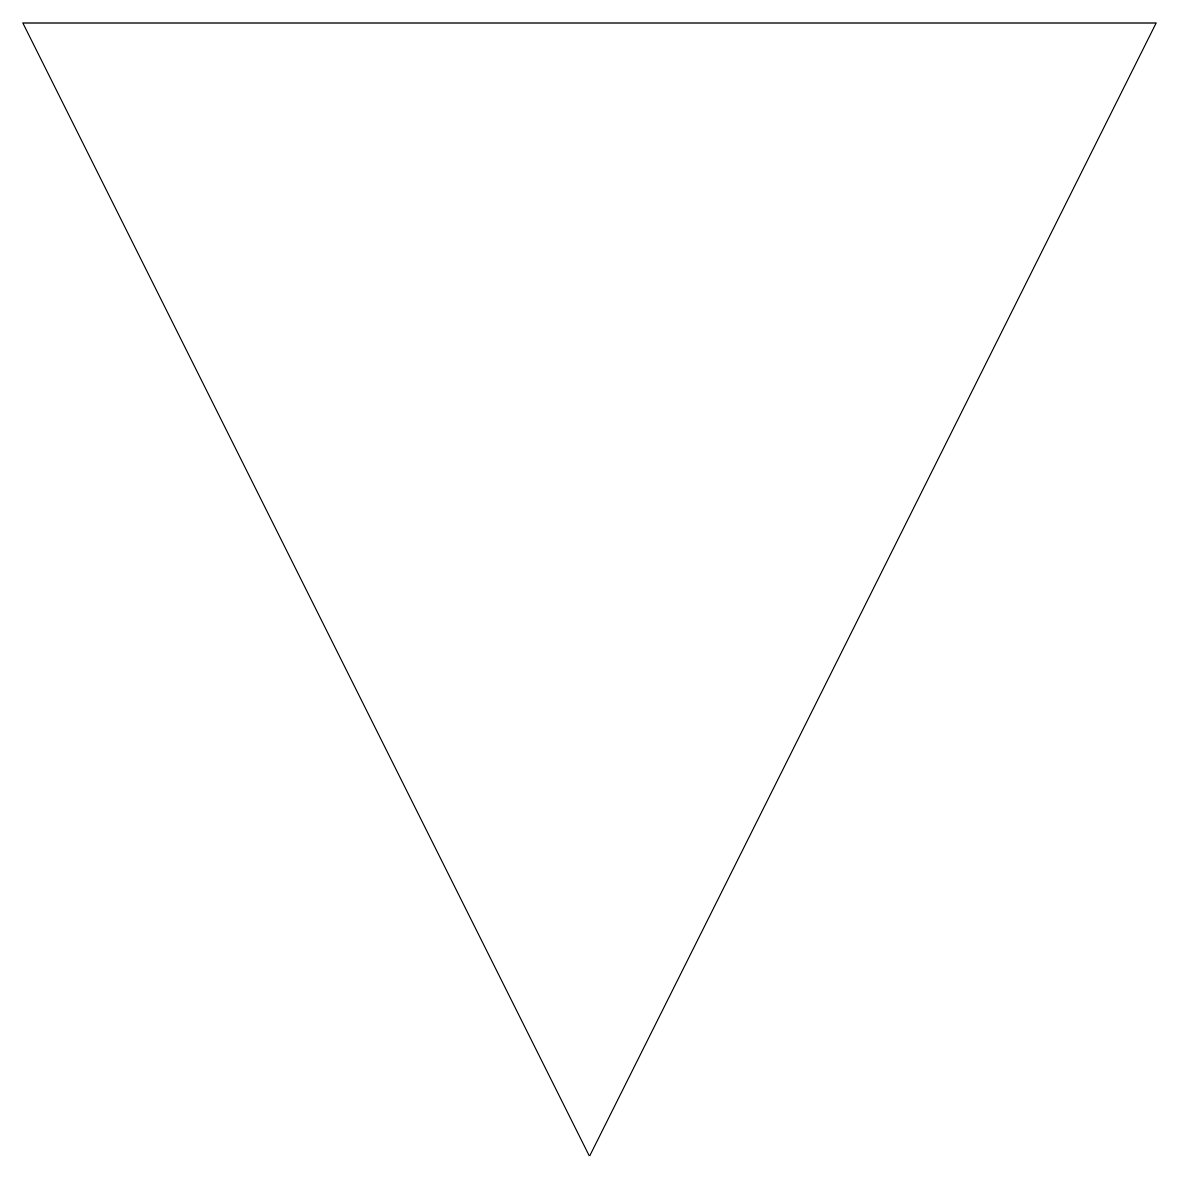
# Model space of a CAD drawing. Extents: x 0 to 2, y 0 to 2.
import ezdxf

# ---------------------------------------------------------------- set-up
doc = ezdxf.new("R2010")
doc.units = 0
doc.header["$MEASUREMENT"] = 0
doc.layers.get('0').update_dxf_attribs({"linetype": 'CONTINUOUS'})

msp = doc.modelspace()

# ---------------------------------------------------------------- linework, layer by layer
msp.add_lwpolyline([(0, 2), (2, 2), (1, 0), (0, 2)])

doc.saveas('drawing.dxf')
